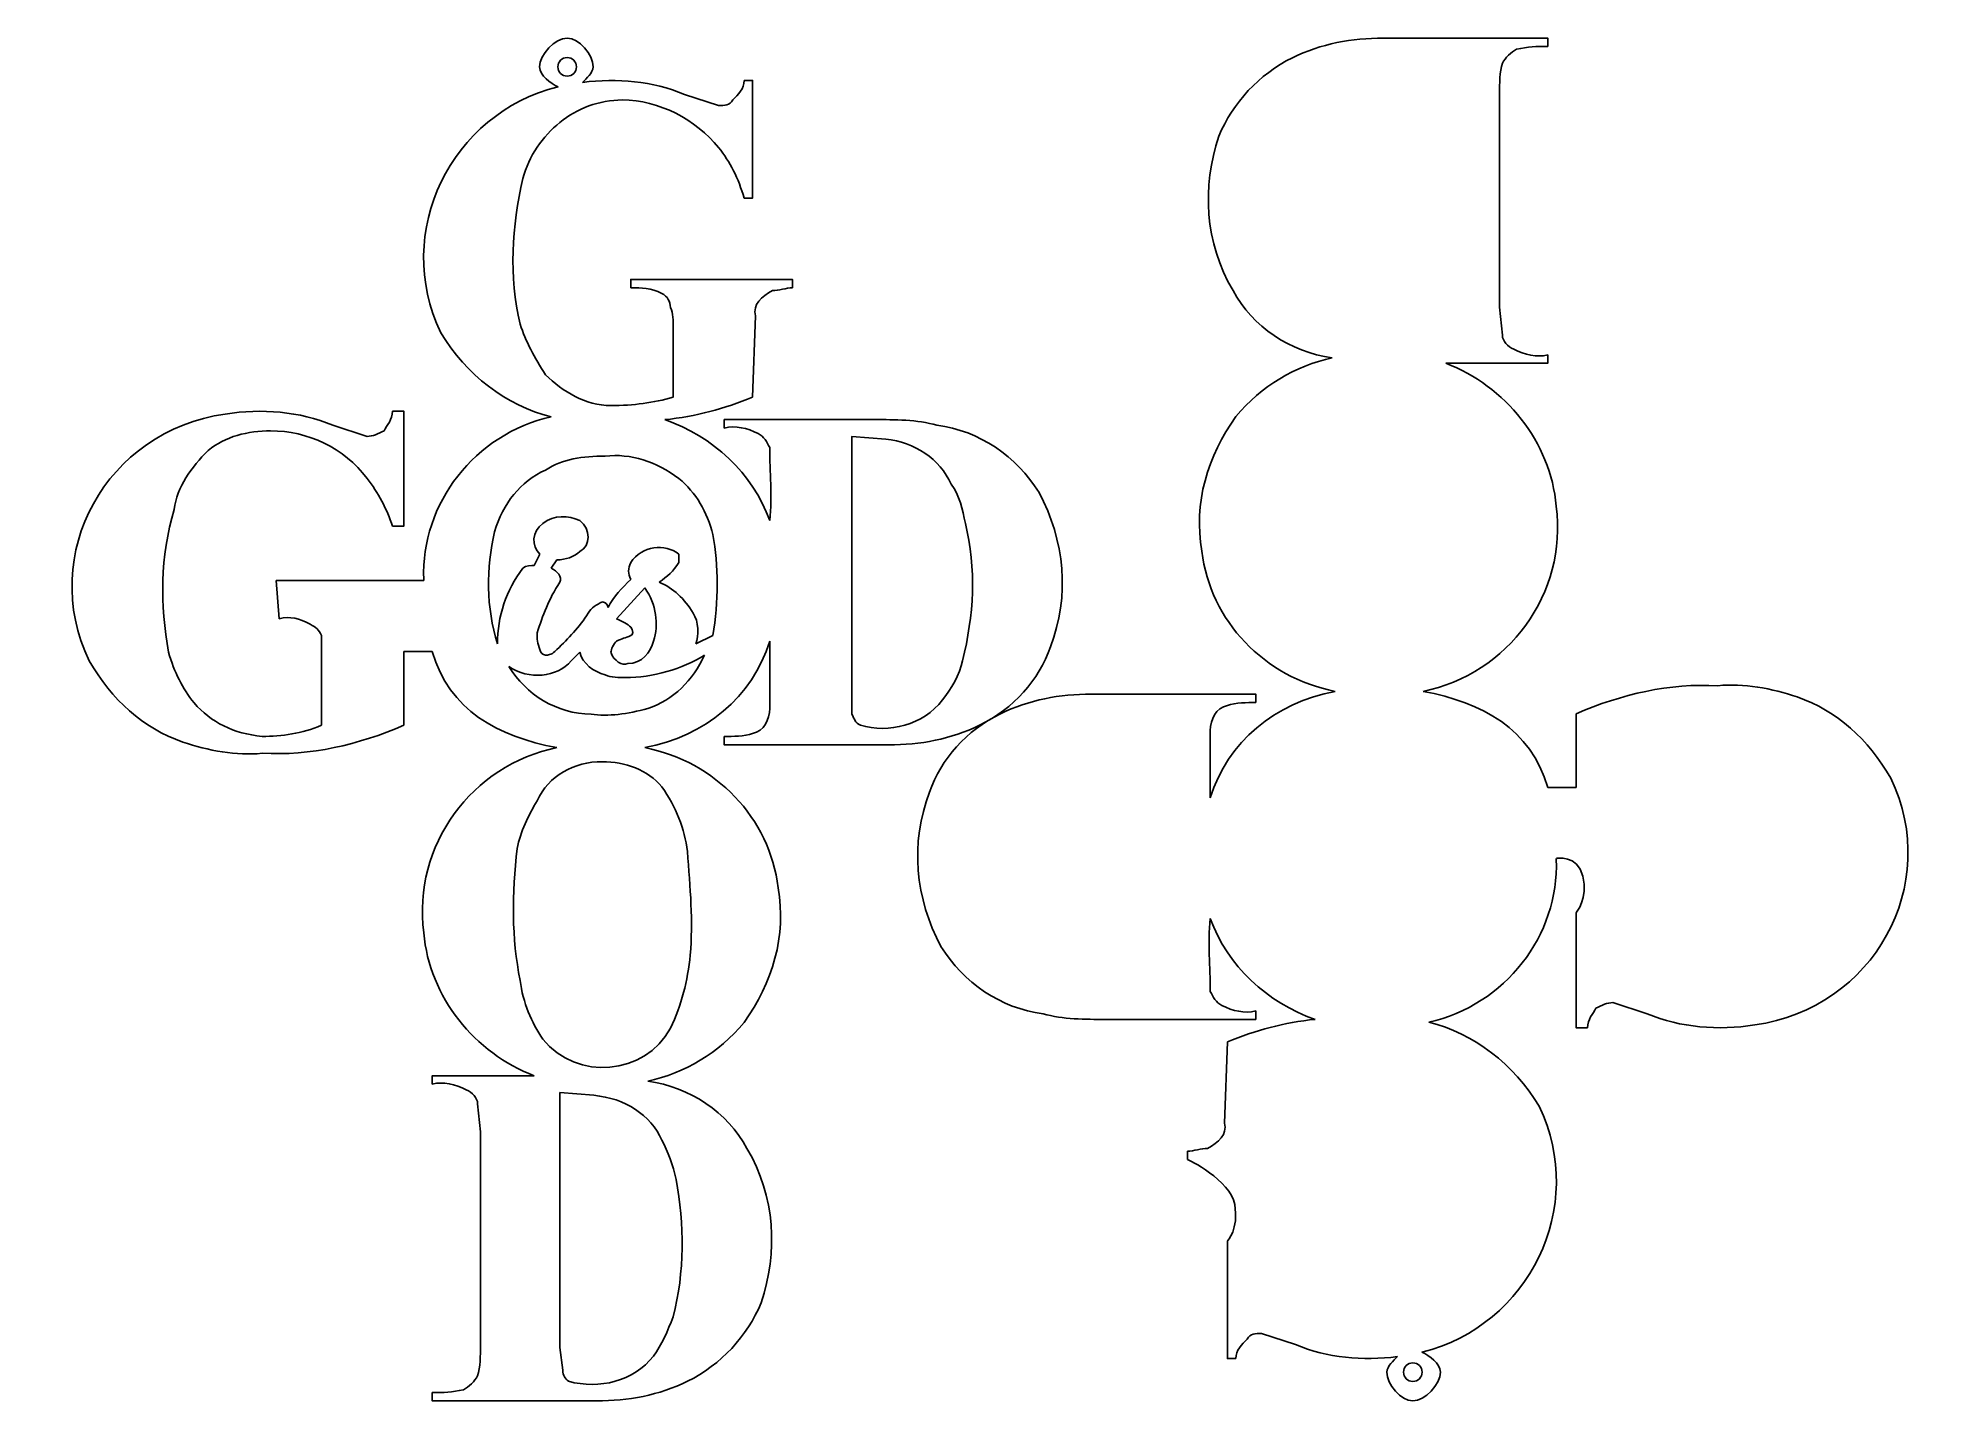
# Model space of a CAD drawing. Extents: x -18 to 1016, y 960 to 1701.
import ezdxf

# ---------------------------------------------------------------- set-up
doc = ezdxf.new("R2010")
doc.units = 0
doc.layers.add('H0104_Printing', color=7, linetype='CONTINUOUS')

msp = doc.modelspace()

# ---------------------------------------------------------------- linework, layer by layer
at = {"layer": 'H0104_Printing', "color": 7}
for points in [[(802.01828, 1696.094958), (802.01828, 1700.664957), (712.653282, 1700.664957)], [(365.363191, 1613.70906), (369.986191, 1613.70906), (369.986191, 1677.690058), (365.363191, 1677.690058)], [(351.496191, 1663.979058), (333.007192, 1670.073058)], [(777.366281, 1539.191962), (775.825281, 1554.424961), (775.825281, 1670.198958)], [(391.55719, 1564.963061), (391.55719, 1569.533061), (303.732192, 1569.533061), (303.732192, 1564.963061)], [(326.844192, 1543.636061), (326.844192, 1505.553062)], [(369.986191, 1505.553062), (371.527191, 1549.729061)], [(746.550281, 1523.958962), (802.01828, 1523.958962), (802.01828, 1528.528962)], [(160.439196, 1484.226063), (141.949196, 1490.320063)], [(174.306196, 1435.480064), (180.469195, 1435.480064), (180.469195, 1497.936063), (174.306196, 1497.936063)], [(436.240189, 1493.366063), (354.578191, 1493.366063), (354.578191, 1488.797063)], [(423.913189, 1333.416067), (423.913189, 1345.603066), (423.913189, 1484.226063), (442.403189, 1482.703063)], [(254.427194, 1420.246064), (251.345194, 1414.153065)], [(329.925192, 1415.677065), (329.925192, 1420.246064)], [(260.590193, 1412.630065), (263.671193, 1417.200065)], [(191.254195, 1406.536065), (191.201195, 1405.931065), (111.080197, 1405.931065), (112.674197, 1385.210065)], [(296.028193, 1385.210065), (311.436192, 1401.967065)], [(135.786197, 1376.070066), (135.786197, 1363.883066), (135.786197, 1327.323067)], [(348.415191, 1376.070066), (339.170192, 1371.500066)], [(180.469195, 1327.323067), (180.469195, 1361.263066), (180.469195, 1367.357066), (195.877195, 1367.357066)], [(271.375193, 1362.360066), (275.998193, 1366.930066)], [(379.230191, 1373.024066), (379.230191, 1336.464067)], [(643.317284, 1339.635967), (643.317284, 1344.205966), (553.952286, 1344.205966)], [(618.665285, 1287.841968), (618.665285, 1324.401967)], [(817.42628, 1333.542967), (817.42628, 1299.602968), (817.42628, 1293.508968), (802.01828, 1293.508968)], [(354.578191, 1321.230067), (354.578191, 1316.660067), (443.944189, 1316.660067)], [(806.64128, 1254.329969), (806.69428, 1254.934969)], [(817.42628, 1225.385969), (817.42628, 1225.385969), (817.42628, 1162.929971), (823.589279, 1162.929971)], [(561.655286, 1167.498971), (643.317284, 1167.498971), (643.317284, 1172.068971)], [(837.456279, 1176.639971), (855.946279, 1170.545971)], [(627.909284, 1155.312971), (626.369284, 1111.136972)], [(251.345194, 1136.907072), (195.877195, 1136.907072), (195.877195, 1132.337072)], [(266.753193, 976.958076), (265.212193, 989.144075), (265.212193, 1127.767072), (283.702193, 1126.244072)], [(220.529194, 1121.674072), (222.070194, 1106.441072), (222.070194, 990.667075)], [(606.338285, 1095.902973), (606.338285, 1091.332973)], [(627.909284, 1047.156974), (627.909284, 983.175975), (632.532284, 983.175975)], [(646.399284, 996.886975), (664.888283, 990.792975)], [(195.877195, 964.771076), (195.877195, 960.201076), (285.242193, 960.201076)]]:
    msp.add_lwpolyline(points, dxfattribs=at)
for points in [[(264.139193, 1685.034058)], [(525.605187, 1453.760064)], [(303.732192, 1380.640065)], [(348.415191, 1376.070066)], [(484.004188, 1362.360066)], [(312.977192, 1336.464067)], [(320.681192, 1293.810068)], [(817.42628, 1225.385969)], [(320.681192, 1101.870072)], [(733.756282, 975.831976)]]:
    msp.add_lwpolyline(points, close=True, dxfattribs=at)
for points in [[(269.190193, 1700.665057), (262.642193, 1700.665057), (254.231194, 1691.620058), (254.231194, 1685.034058)], [(283.274193, 1685.034058), (283.274193, 1691.620058), (275.737193, 1700.665057), (269.190193, 1700.665057)], [(712.653282, 1700.664957), (695.704283, 1700.664957), (678.755283, 1697.617958), (663.347283, 1690.001958)], [(264.139193, 1685.034058), (264.139193, 1687.815058), (266.400193, 1690.069058), (269.190193, 1690.069058)], [(269.190193, 1690.069058), (271.979193, 1690.069058), (274.240193, 1687.815058), (274.240193, 1685.034058)], [(663.347283, 1690.001958), (644.858284, 1680.861958), (630.991284, 1665.627958), (623.287284, 1647.347959)], [(775.825281, 1670.198958), (775.825281, 1676.291958), (775.825281, 1682.384958), (777.366281, 1686.954958)], [(777.366281, 1686.954958), (778.907281, 1690.001958), (781.98828, 1693.048958), (785.07028, 1694.571958)], [(785.07028, 1694.571958), (791.23328, 1696.094958), (795.85528, 1696.094958), (802.01828, 1696.094958)], [(254.231194, 1685.034058), (254.231194, 1680.207058), (260.192193, 1676.059058), (264.293193, 1674.183058)], [(269.190193, 1679.999058), (266.400193, 1679.999058), (264.139193, 1682.253058), (264.139193, 1685.034058)], [(274.240193, 1685.034058), (274.240193, 1682.253058), (271.979193, 1679.999058), (269.190193, 1679.999058)], [(277.564193, 1676.594058), (279.714193, 1678.753058), (283.274193, 1681.737058), (283.274193, 1685.034058)], [(333.007192, 1670.073058), (315.473192, 1677.296058), (296.554193, 1679.031058), (277.564193, 1676.594058)], [(365.363191, 1677.690058), (365.363191, 1673.120058), (362.282191, 1670.073058), (359.200191, 1667.025058)], [(264.293193, 1674.183058), (205.968195, 1659.691059), (174.253196, 1595.37106), (200.499195, 1540.589061)], [(265.212193, 1654.839059), (274.457193, 1662.455058), (286.783193, 1667.025058), (299.110193, 1667.025058)], [(299.110193, 1667.025058), (319.140192, 1667.025058), (339.170192, 1656.362059), (351.496191, 1641.130059)], [(359.200191, 1667.025058), (357.659191, 1663.979058), (354.578191, 1663.979058), (351.496191, 1663.979058)], [(245.182194, 1624.372059), (248.264194, 1636.560059), (255.967194, 1647.223059), (265.212193, 1654.839059)], [(623.287284, 1647.347959), (614.042285, 1619.92896), (615.583285, 1589.46196), (630.991284, 1563.565961)], [(351.496191, 1641.130059), (357.659191, 1633.513059), (362.282191, 1624.372059), (365.363191, 1613.70906)], [(243.641194, 1545.159061), (237.478194, 1571.056061), (239.019194, 1598.47706), (245.182194, 1624.372059)], [(303.732192, 1564.963061), (309.895192, 1564.963061), (314.517192, 1564.963061), (320.681192, 1561.917061)], [(371.527191, 1549.729061), (369.986191, 1555.824061), (374.608191, 1560.393061), (380.77119, 1563.440061)], [(380.77119, 1563.440061), (383.85319, 1563.440061), (388.47519, 1564.963061), (391.55719, 1564.963061)], [(630.991284, 1563.565961), (641.776284, 1543.761961), (661.807283, 1530.051962), (684.918283, 1527.004962)], [(320.681192, 1561.917061), (323.762192, 1560.393061), (325.303192, 1557.347061), (325.303192, 1554.300061)], [(325.303192, 1554.300061), (326.844192, 1551.252061), (326.844192, 1546.682061), (326.844192, 1543.636061)], [(257.508194, 1517.740062), (251.345194, 1526.880062), (246.723194, 1536.020062), (243.641194, 1545.159061)], [(200.499195, 1540.589061), (214.366195, 1517.740062), (235.937194, 1500.983062), (260.590193, 1494.890063)], [(783.52928, 1531.574962), (780.44728, 1533.098962), (777.366281, 1536.145962), (777.366281, 1539.191962)], [(802.01828, 1528.528962), (795.85528, 1527.004962), (789.69228, 1528.528962), (783.52928, 1531.574962)], [(684.918283, 1527.004962), (664.888283, 1522.435962), (646.399284, 1511.771962), (632.532284, 1495.014963)], [(806.64128, 1446.268964), (803.55928, 1481.305963), (778.907281, 1511.771962), (746.550281, 1523.958962)], [(292.946193, 1500.983062), (279.079193, 1500.983062), (266.753193, 1508.599062), (257.508194, 1517.740062)], [(326.844192, 1505.553062), (316.058192, 1502.506062), (305.273192, 1500.983062), (292.946193, 1500.983062)], [(322.221192, 1493.366063), (339.170192, 1494.890063), (354.578191, 1499.459063), (369.986191, 1505.553062)], [(83.399198, 1496.413063), (18.6862, 1487.273063), (-18.2928, 1420.246064), (9.4412, 1362.360066)], [(141.949196, 1490.320063), (123.460197, 1497.936063), (103.430197, 1499.459063), (83.399198, 1496.413063)], [(174.306196, 1497.936063), (174.306196, 1493.366063), (171.224196, 1490.320063), (169.683196, 1487.273063)], [(260.590193, 1494.890063), (218.989195, 1485.749063), (189.714195, 1447.666064), (191.254195, 1406.536065)], [(379.230191, 1438.527064), (369.986191, 1464.423063), (348.415191, 1484.226063), (322.221192, 1493.366063)], [(354.578191, 1488.797063), (360.741191, 1490.320063), (366.904191, 1488.797063), (373.067191, 1485.749063)], [(470.137188, 1490.320063), (459.351189, 1493.366063), (447.025189, 1493.366063), (436.240189, 1493.366063)], [(525.605187, 1453.760064), (513.279187, 1473.563063), (493.249188, 1487.273063), (470.137188, 1490.320063)], [(632.532284, 1495.014963), (617.124285, 1473.688963), (609.420285, 1447.791964), (614.042285, 1421.895964)], [(74.154198, 1476.610063), (83.399198, 1484.226063), (95.726198, 1487.273063), (108.052197, 1487.273063)], [(108.052197, 1487.273063), (128.082197, 1487.273063), (148.112196, 1478.133063), (160.439196, 1461.376063)], [(169.683196, 1487.273063), (166.602196, 1485.749063), (163.520196, 1484.226063), (160.439196, 1484.226063)], [(373.067191, 1485.749063), (376.149191, 1484.226063), (377.690191, 1481.179063), (379.230191, 1478.133063)], [(442.403189, 1482.703063), (457.811189, 1481.179063), (471.678188, 1472.040063), (477.841188, 1458.330064)], [(55.665199, 1444.620064), (57.206199, 1456.806064), (64.910198, 1467.469063), (74.154198, 1476.610063)], [(257.508194, 1465.946063), (266.753193, 1472.040063), (277.538193, 1473.563063), (289.865193, 1473.563063)], [(289.865193, 1473.563063), (303.732192, 1475.086063), (317.599192, 1470.517063), (329.925192, 1461.376063)], [(379.230191, 1478.133063), (379.230191, 1464.423063), (380.77119, 1452.237064), (379.230191, 1438.527064)], [(160.439196, 1461.376063), (166.602196, 1453.760064), (171.224196, 1444.620064), (174.306196, 1435.480064)], [(229.774194, 1432.433064), (234.396194, 1447.666064), (243.641194, 1459.853064), (257.508194, 1465.946063)], [(329.925192, 1461.376063), (339.170192, 1453.760064), (345.333191, 1443.096064), (348.415191, 1430.910064)], [(477.841188, 1458.330064), (482.463188, 1452.237064), (484.004188, 1444.620064), (485.545188, 1437.003064)], [(531.768187, 1369.976066), (542.554186, 1397.397065), (539.472187, 1427.863064), (525.605187, 1453.760064)], [(52.584199, 1366.930066), (47.961199, 1392.827065), (47.961199, 1418.723065), (55.665199, 1444.620064)], [(275.998193, 1438.527064), (269.835193, 1441.573064), (262.131193, 1441.573064), (255.967194, 1437.003064)], [(275.998193, 1421.770064), (282.161193, 1424.816064), (282.161193, 1433.957064), (275.998193, 1438.527064)], [(734.224282, 1345.729966), (780.44728, 1354.868966), (812.80428, 1399.045965), (806.64128, 1446.268964)], [(231.315194, 1371.500066), (225.152194, 1391.303065), (225.152194, 1412.630065), (229.774194, 1432.433064)], [(255.967194, 1437.003064), (249.804194, 1432.433064), (249.804194, 1424.816064), (254.427194, 1420.246064)], [(348.415191, 1430.910064), (351.496191, 1414.153065), (351.496191, 1394.350065), (348.415191, 1376.070066)], [(485.545188, 1437.003064), (491.708188, 1412.630065), (490.167188, 1386.733065), (484.004188, 1362.360066)], [(263.671193, 1417.200065), (268.294193, 1417.200065), (272.916193, 1418.723065), (275.998193, 1421.770064)], [(329.925192, 1420.246064), (322.221192, 1426.340064), (309.895192, 1424.816064), (303.732192, 1415.677065)], [(614.042285, 1421.895964), (618.665285, 1383.812965), (647.940284, 1353.345966), (686.459283, 1345.729966)], [(245.182194, 1412.630065), (235.937194, 1400.443065), (231.315194, 1386.733065), (231.315194, 1371.500066)], [(251.345194, 1414.153065), (249.804194, 1414.153065), (246.723194, 1414.153065), (245.182194, 1412.630065)], [(265.212193, 1405.013065), (266.753193, 1408.060065), (263.671193, 1411.107065), (260.590193, 1412.630065)], [(303.732192, 1415.677065), (302.191192, 1412.630065), (302.191192, 1409.583065), (303.732192, 1406.536065)], [(319.140192, 1405.013065), (323.762192, 1408.060065), (326.844192, 1411.107065), (329.925192, 1415.677065)], [(252.886194, 1377.593066), (255.967194, 1386.733065), (259.049194, 1395.873065), (265.212193, 1405.013065)], [(303.732192, 1406.536065), (299.110193, 1401.967065), (294.487193, 1397.397065), (291.406193, 1391.303065)], [(311.436192, 1401.967065), (317.599192, 1392.827065), (319.140192, 1382.163065), (316.058192, 1373.024066)], [(337.629192, 1388.256065), (333.007192, 1395.873065), (326.844192, 1401.967065), (319.140192, 1405.013065)], [(112.674197, 1385.210065), (118.837197, 1386.733065), (123.460197, 1385.210065), (129.623197, 1382.163065)], [(280.620193, 1388.256065), (275.998193, 1380.640065), (269.835193, 1374.547066), (263.671193, 1368.453066)], [(288.324193, 1394.350065), (285.242193, 1392.827065), (282.161193, 1391.303065), (280.620193, 1388.256065)], [(291.406193, 1391.303065), (291.406193, 1392.827065), (289.865193, 1394.350065), (288.324193, 1394.350065)], [(339.170192, 1371.500066), (340.711191, 1376.070066), (340.711191, 1383.687065), (337.629192, 1388.256065)], [(129.623197, 1382.163065), (132.705197, 1380.640065), (134.245197, 1379.117066), (135.786197, 1376.070066)], [(254.427194, 1368.453066), (252.886194, 1371.500066), (252.886194, 1374.547066), (252.886194, 1377.593066)], [(303.732192, 1380.640065), (302.191192, 1382.163065), (299.110193, 1383.687065), (296.028193, 1385.210065)], [(296.028193, 1373.024066), (299.110193, 1374.547066), (300.650192, 1374.547066), (303.732192, 1376.070066)], [(303.732192, 1376.070066), (305.273192, 1376.070066), (305.273192, 1379.117066), (303.732192, 1380.640065)], [(66.451198, 1339.510067), (60.287198, 1347.126066), (55.665199, 1356.267066), (52.584199, 1366.930066)], [(195.877195, 1367.357066), (205.121195, 1335.366067), (231.315194, 1321.230067), (263.671193, 1315.136067)], [(257.508194, 1365.407066), (255.967194, 1365.407066), (254.427194, 1366.930066), (254.427194, 1368.453066)], [(263.671193, 1368.453066), (262.131193, 1366.930066), (260.590193, 1365.407066), (257.508194, 1365.407066)], [(275.998193, 1366.930066), (277.538193, 1360.837066), (283.702193, 1356.267066), (289.865193, 1354.744066)], [(292.946193, 1366.930066), (292.946193, 1368.453066), (294.487193, 1371.500066), (296.028193, 1373.024066)], [(302.191192, 1360.837066), (299.110193, 1359.313066), (294.487193, 1362.360066), (292.946193, 1366.930066)], [(316.058192, 1373.024066), (314.517192, 1366.930066), (309.895192, 1360.837066), (302.191192, 1360.837066)], [(311.436192, 1315.136067), (343.792191, 1321.230067), (369.986191, 1342.557066), (379.230191, 1373.024066)], [(493.249188, 1327.323067), (511.738187, 1336.464067), (525.605187, 1351.696066), (531.768187, 1369.976066)], [(9.4412, 1362.360066), (21.768199, 1341.033066), (38.716199, 1325.800067), (60.287198, 1318.184067)], [(237.478194, 1359.313066), (248.264194, 1351.696066), (263.671193, 1353.220066), (271.375193, 1362.360066)], [(282.161193, 1333.416067), (263.671193, 1333.416067), (246.723194, 1344.080066), (237.478194, 1359.313066)], [(300.650192, 1353.220066), (316.058192, 1353.220066), (331.466192, 1357.790066), (343.792191, 1365.407066)], [(343.792191, 1365.407066), (337.629192, 1351.696066), (326.844192, 1341.033066), (312.977192, 1336.464067)], [(484.004188, 1362.360066), (482.463188, 1354.744066), (477.841188, 1347.126066), (473.219188, 1341.033066)], [(289.865193, 1354.744066), (292.946193, 1353.220066), (297.569193, 1353.220066), (300.650192, 1353.220066)], [(686.459283, 1345.729966), (654.103284, 1339.635967), (627.909284, 1318.308967), (618.665285, 1287.841968)], [(802.01828, 1293.508968), (792.77428, 1325.498967), (766.580281, 1339.635967), (734.224282, 1345.729966)], [(894.466278, 1348.775966), (868.272278, 1350.299966), (842.079279, 1344.205966), (817.42628, 1333.542967)], [(937.608277, 1342.681966), (923.741277, 1347.252966), (908.333277, 1350.299966), (894.466278, 1348.775966)], [(103.430197, 1321.230067), (88.022198, 1322.753067), (75.695198, 1328.847067), (66.451198, 1339.510067)], [(312.977192, 1336.464067), (302.191192, 1333.416067), (291.406193, 1331.893067), (282.161193, 1333.416067)], [(379.230191, 1336.464067), (379.230191, 1330.370067), (376.149191, 1324.277067), (369.986191, 1322.753067)], [(473.219188, 1341.033066), (462.433188, 1327.323067), (443.944189, 1322.753067), (428.536189, 1327.323067)], [(553.952286, 1344.205966), (537.003287, 1344.205966), (520.054287, 1341.158966), (504.646287, 1333.542967)], [(618.665285, 1324.401967), (618.665285, 1330.495967), (621.746284, 1336.588967), (627.909284, 1338.112967)], [(627.909284, 1338.112967), (632.532284, 1339.635967), (638.695284, 1339.635967), (643.317284, 1339.635967)], [(988.454275, 1298.505968), (976.127276, 1319.832967), (959.179276, 1335.065967), (937.608277, 1342.681966)], [(135.786197, 1327.323067), (125.001197, 1322.753067), (114.215197, 1321.230067), (103.430197, 1321.230067)], [(103.430197, 1312.090067), (129.623197, 1310.567067), (155.816196, 1316.660067), (180.469195, 1327.323067)], [(428.536189, 1327.323067), (425.454189, 1328.847067), (425.454189, 1330.370067), (423.913189, 1333.416067)], [(443.944189, 1316.660067), (460.892188, 1316.660067), (477.841188, 1319.707067), (493.249188, 1327.323067)], [(504.646287, 1333.542967), (486.157288, 1324.401967), (472.290288, 1309.169967), (466.127288, 1290.889968)], [(60.287198, 1318.184067), (74.154198, 1313.613067), (89.562198, 1310.567067), (103.430197, 1312.090067)], [(263.671193, 1315.136067), (217.448195, 1305.997067), (185.091195, 1261.820068), (191.254195, 1214.59707)], [(383.85319, 1238.970069), (379.230191, 1277.053068), (349.956191, 1307.520067), (311.436192, 1315.136067)], [(369.986191, 1322.753067), (365.363191, 1321.230067), (359.200191, 1321.230067), (354.578191, 1321.230067)], [(252.886194, 1286.193068), (259.049194, 1299.904068), (272.916193, 1307.520067), (288.324193, 1307.520067)], [(288.324193, 1307.520067), (300.650192, 1307.520067), (312.977192, 1302.950067), (320.681192, 1293.810068)], [(320.681192, 1293.810068), (328.384192, 1283.147068), (333.007192, 1270.960068), (334.548192, 1258.774069)], [(914.496277, 1164.452971), (979.209276, 1173.592971), (1016.188275, 1240.618969), (988.454275, 1298.505968)], [(242.100194, 1260.297068), (243.641194, 1269.437068), (248.264194, 1278.577068), (252.886194, 1286.193068)], [(466.127288, 1290.889968), (455.341289, 1263.468968), (458.423289, 1233.002969), (472.290288, 1207.10597)], [(243.641194, 1188.70007), (239.019194, 1211.55007), (239.019194, 1235.923069), (242.100194, 1260.297068)], [(334.548192, 1258.774069), (336.088192, 1238.970069), (337.629192, 1220.691069), (336.088192, 1202.41107)], [(737.305282, 1165.975971), (778.907281, 1175.116971), (808.18128, 1213.19997), (806.64128, 1254.329969)], [(806.69428, 1254.934969), (806.69428, 1254.934969), (818.05928, 1257.337969), (821.059279, 1245.337969)], [(821.059279, 1245.337969), (824.059279, 1233.337969), (817.42628, 1225.385969), (817.42628, 1225.385969)], [(365.363191, 1165.851071), (380.77119, 1187.17707), (388.47519, 1213.07407), (383.85319, 1238.970069)], [(618.665285, 1182.73297), (618.665285, 1196.44297), (617.124285, 1208.62897), (618.665285, 1222.339969)], [(618.665285, 1222.339969), (627.909284, 1196.44297), (649.480284, 1176.639971), (675.674283, 1167.498971)], [(191.254195, 1214.59707), (194.336195, 1179.560071), (218.989195, 1149.094071), (251.345194, 1136.907072)], [(336.088192, 1202.41107), (334.548192, 1188.70007), (331.466192, 1174.990071), (325.303192, 1162.803071)], [(472.290288, 1207.10597), (484.616288, 1187.30297), (504.646287, 1173.592971), (527.758287, 1170.545971)], [(255.967194, 1156.710071), (249.804194, 1165.851071), (245.182194, 1176.514071), (243.641194, 1188.70007)], [(624.828284, 1175.116971), (621.746284, 1176.639971), (620.205284, 1179.685971), (618.665285, 1182.73297)], [(527.758287, 1170.545971), (538.544287, 1167.498971), (550.870286, 1167.498971), (561.655286, 1167.498971)], [(643.317284, 1172.068971), (637.154284, 1170.545971), (630.991284, 1172.068971), (624.828284, 1175.116971)], [(823.589279, 1162.929971), (823.589279, 1167.498971), (826.671279, 1170.545971), (828.212279, 1173.592971)], [(828.212279, 1173.592971), (831.293279, 1175.116971), (834.375279, 1176.639971), (837.456279, 1176.639971)], [(855.946279, 1170.545971), (874.435278, 1162.929971), (894.466278, 1161.405971), (914.496277, 1164.452971)], [(325.303192, 1162.803071), (311.436192, 1136.907072), (274.457193, 1133.861072), (255.967194, 1156.710071)], [(312.977192, 1133.861072), (333.007192, 1138.430072), (351.496191, 1149.094071), (365.363191, 1165.851071)], [(675.674283, 1167.498971), (658.725284, 1165.975971), (643.317284, 1161.405971), (627.909284, 1155.312971)], [(797.39628, 1120.276972), (783.52928, 1143.125971), (761.958281, 1159.882971), (737.305282, 1165.975971)], [(195.877195, 1132.337072), (202.040195, 1133.861072), (208.203195, 1132.337072), (214.366195, 1129.291072)], [(214.366195, 1129.291072), (217.448195, 1127.767072), (220.529194, 1124.720072), (220.529194, 1121.674072)], [(366.904191, 1097.301073), (356.119191, 1117.104072), (336.088192, 1130.814072), (312.977192, 1133.861072)], [(283.702193, 1126.244072), (300.650192, 1124.720072), (314.517192, 1115.580072), (320.681192, 1101.870072)], [(733.602282, 986.682975), (791.92728, 1001.174975), (823.642279, 1065.494973), (797.39628, 1120.276972)], [(626.369284, 1111.136972), (627.909284, 1105.041972), (623.287284, 1100.472972), (617.124285, 1097.425973)], [(320.681192, 1101.870072), (323.762192, 1095.777073), (326.844192, 1088.161073), (328.384192, 1080.544073)], [(374.608191, 1013.518075), (383.85319, 1040.937074), (382.31219, 1071.404073), (366.904191, 1097.301073)], [(617.124285, 1097.425973), (614.042285, 1097.425973), (609.420285, 1095.902973), (606.338285, 1095.902973)], [(606.338285, 1091.332973), (606.338285, 1091.332973), (629.532284, 1080.405973), (631.916284, 1066.898973)], [(328.384192, 1080.544073), (333.007192, 1056.171074), (333.007192, 1030.274074), (326.844192, 1005.901075)], [(631.916284, 1066.898973), (634.300284, 1053.390974), (627.909284, 1047.156974), (627.909284, 1047.156974)], [(326.844192, 1005.901075), (323.762192, 998.284075), (320.681192, 990.667075), (316.058192, 984.574075)], [(334.548192, 970.864076), (353.037191, 980.004075), (366.904191, 995.238075), (374.608191, 1013.518075)], [(632.532284, 983.175975), (632.532284, 987.745975), (635.613284, 990.792975), (638.695284, 993.840975)], [(638.695284, 993.840975), (640.236284, 996.886975), (643.317284, 996.886975), (646.399284, 996.886975)], [(222.070194, 990.667075), (222.070194, 984.574075), (222.070194, 978.481076), (220.529194, 973.911076)], [(316.058192, 984.574075), (305.273192, 970.864076), (286.783193, 966.294076), (269.835193, 970.864076)], [(664.888283, 990.792975), (682.422283, 983.569975), (701.341282, 981.834975), (720.331282, 984.271975)], [(720.331282, 984.271975), (718.181282, 982.112975), (714.621282, 979.128976), (714.621282, 975.831976)], [(743.664281, 975.831976), (743.664281, 980.658975), (737.703282, 984.806975), (733.602282, 986.682975)], [(220.529194, 973.911076), (218.989195, 970.864076), (215.907195, 967.817076), (212.825195, 966.294076)], [(269.835193, 970.864076), (268.294193, 972.387076), (266.753193, 973.911076), (266.753193, 976.958076)], [(714.621282, 975.831976), (714.621282, 969.245976), (722.158282, 960.200976), (728.706282, 960.200976)], [(723.655282, 975.831976), (723.655282, 978.612976), (725.916282, 980.866975), (728.706282, 980.866975)], [(728.706282, 970.796976), (725.916282, 970.796976), (723.655282, 973.050976), (723.655282, 975.831976)], [(728.706282, 980.866975), (731.495282, 980.866975), (733.756282, 978.612976), (733.756282, 975.831976)], [(733.756282, 975.831976), (733.756282, 973.050976), (731.495282, 970.796976), (728.706282, 970.796976)], [(728.706282, 960.200976), (735.253282, 960.200976), (743.664281, 969.245976), (743.664281, 975.831976)], [(212.825195, 966.294076), (206.662195, 964.771076), (202.040195, 964.771076), (195.877195, 964.771076)], [(285.242193, 960.201076), (302.191192, 960.201076), (319.140192, 963.248076), (334.548192, 970.864076)]]:
    msp.add_open_spline(points, degree=3, dxfattribs=at)

doc.saveas('drawing.dxf')
